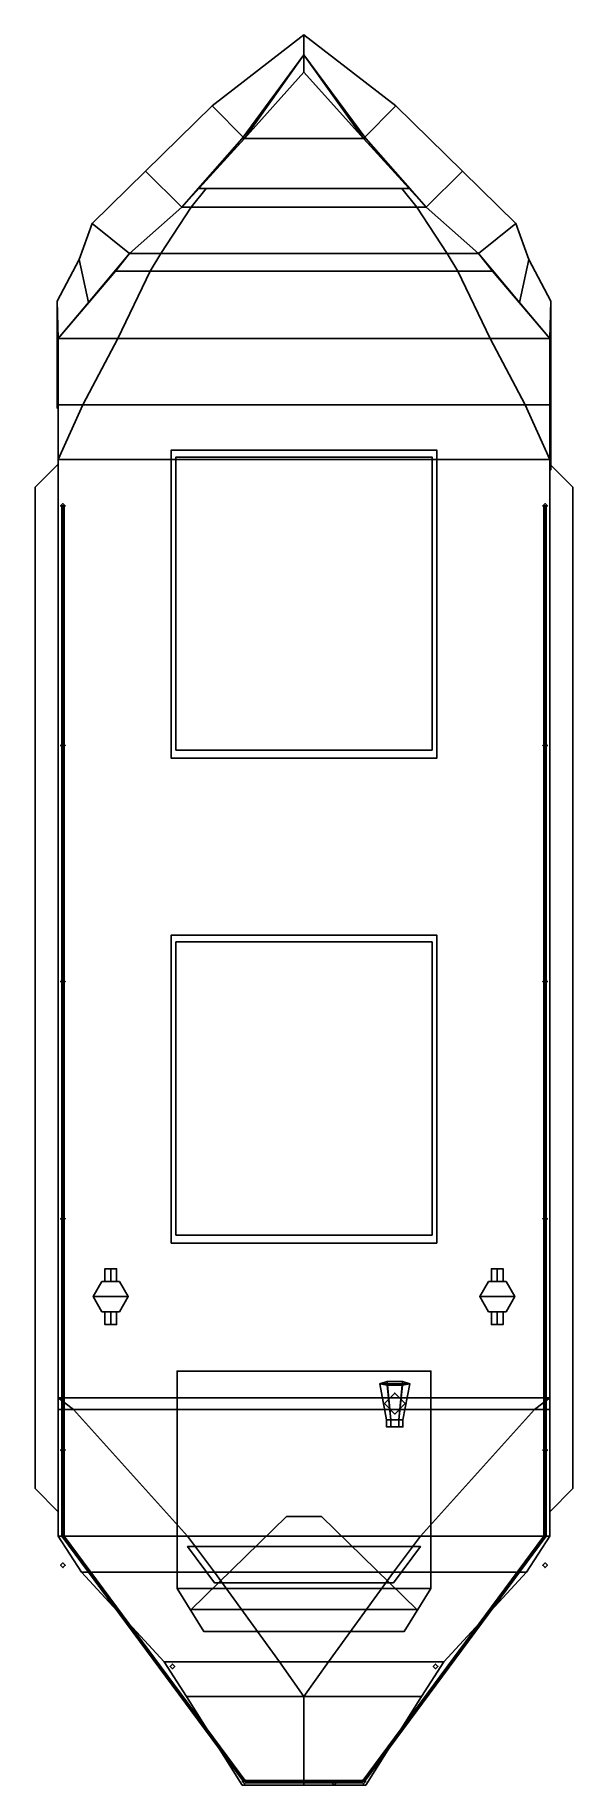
# Model space of a CAD drawing. Extents: x -2.3 to 2.3, y -7.4 to 7.6.
import ezdxf

# ---------------------------------------------------------------- set-up
doc = ezdxf.new("R2010")
doc.units = 0
doc.layers.get('0').update_dxf_attribs({"linetype": 'CONTINUOUS'})
doc.layers.add('ARMOR', color=6, linetype='CONTINUOUS')

msp = doc.modelspace()

# ---------------------------------------------------------------- linework, layer by layer
for points in [[(0, 7.44, 0.69), (0, 7.29, -0.21), (-0.51, 6.72, -0.36), (-0.53, 6.72, 0.69)], [(-0.53, 6.72, 0.69), (0.53, 6.72, 0.69), (0, 7.44, 0.69)], [(0.53, 6.72, 0.69), (0.51, 6.72, -0.36), (0, 7.29, -0.21), (0, 7.44, 0.69)], [(0.51, 6.72, -0.36), (-0.51, 6.72, -0.36), (0, 7.29, -0.21)], [(-0.53, 6.72, 0.69), (-0.51, 6.72, -0.36), (-0.91, 6.29, -0.49), (-0.91, 6.29, 0.69)], [(-0.51, 6.72, -0.36), (0.51, 6.72, -0.36), (0.91, 6.29, -0.49), (-0.91, 6.29, -0.49)], [(-0.91, 6.29, 0.69), (0.91, 6.29, 0.69), (0.53, 6.72, 0.69), (-0.53, 6.72, 0.69)], [(0.91, 6.29, 0.69), (0.91, 6.29, -0.49), (0.51, 6.72, -0.36), (0.53, 6.72, 0.69)], [(0.91, 6.29, 0.69), (-0.91, 6.29, 0.69), (-1.05, 6.13, 0.69), (1.05, 6.13, 0.69)], [(-0.91, 6.29, 0.69), (-0.91, 6.29, -0.49), (-1.05, 6.13, -0.46), (-1.05, 6.13, 0.69)], [(-0.97, 6.13, -0.53), (-1.05, 6.13, -0.46), (-0.91, 6.29, -0.49), (-0.84, 6.29, -0.49)], [(0.97, 6.13, -0.53), (-0.97, 6.13, -0.53), (-0.84, 6.29, -0.49), (0.84, 6.29, -0.49)], [(0.84, 6.29, -0.49), (0.91, 6.29, -0.49), (1.05, 6.13, -0.46), (0.97, 6.13, -0.53)], [(1.05, 6.13, 0.69), (1.05, 6.13, -0.46), (0.91, 6.29, -0.49), (0.91, 6.29, 0.69)], [(-1.05, 6.13, 0.69), (-1.05, 6.13, -0.46), (-1.5, 5.73, -0.42), (-1.5, 5.73, 0.69)], [(-1.23, 5.73, -0.68), (-1.5, 5.73, -0.42), (-1.05, 6.13, -0.46), (-0.97, 6.13, -0.53)], [(-1.5, 5.73, 0.69), (1.5, 5.73, 0.69), (1.05, 6.13, 0.69), (-1.05, 6.13, 0.69)], [(-0.97, 6.13, -0.53), (0.97, 6.13, -0.53), (1.23, 5.73, -0.68), (-1.23, 5.73, -0.68)], [(0.97, 6.13, -0.53), (1.05, 6.13, -0.46), (1.5, 5.73, -0.42), (1.23, 5.73, -0.68)], [(1.5, 5.73, 0.69), (1.5, 5.73, -0.42), (1.05, 6.13, -0.46), (1.05, 6.13, 0.69)], [(-1.5, 5.73, 0.69), (-1.5, 5.73, -0.42), (-1.62, 5.58, -0.41), (-1.62, 5.58, 0.69)], [(-1.32, 5.58, -0.73), (-1.62, 5.58, -0.41), (-1.5, 5.73, -0.42), (-1.23, 5.73, -0.68)], [(1.5, 5.73, 0.69), (-1.5, 5.73, 0.69), (-1.62, 5.58, 0.69), (1.62, 5.58, 0.69)], [(1.32, 5.58, -0.73), (-1.32, 5.58, -0.73), (-1.23, 5.73, -0.68), (1.23, 5.73, -0.68)], [(1.23, 5.73, -0.68), (1.5, 5.73, -0.42), (1.62, 5.58, -0.41), (1.32, 5.58, -0.73)], [(1.62, 5.58, 0.69), (1.62, 5.58, -0.41), (1.5, 5.73, -0.42), (1.5, 5.73, 0.69)], [(-1.62, 5.58, 0.69), (-1.62, 5.58, -0.41), (-2.11, 5, -0.37), (-2.11, 5, 0.69)], [(-1.6, 5, -0.89), (-2.11, 5, -0.37), (-1.62, 5.58, -0.41), (-1.32, 5.58, -0.73)], [(1.62, 5.58, 0.69), (-1.62, 5.58, 0.69), (-2.11, 5, 0.69), (2.11, 5, 0.69)], [(1.6, 5, -0.89), (-1.6, 5, -0.89), (-1.32, 5.58, -0.73), (1.32, 5.58, -0.73)], [(1.32, 5.58, -0.73), (1.62, 5.58, -0.41), (2.11, 5, -0.37), (1.6, 5, -0.89)], [(2.11, 5, 0.69), (2.11, 5, -0.37), (1.62, 5.58, -0.41), (1.62, 5.58, 0.69)], [(-2.11, 5, 0.69), (-2.11, 5, -0.37), (-2.11, 4.43, -0.78), (-2.11, 4.43, 0.69)], [(-1.9, 4.43, -1.08), (-2.11, 4.43, -0.78), (-2.11, 5, -0.37), (-1.6, 5, -0.89)], [(2.11, 5, 0.69), (-2.11, 5, 0.69), (-2.11, 4.43, 0.69), (2.11, 4.43, 0.69)], [(-1.6, 5, -0.89), (1.6, 5, -0.89), (1.9, 4.43, -1.08), (-1.9, 4.43, -1.08)], [(1.6, 5, -0.89), (2.11, 5, -0.37), (2.11, 4.43, -0.78), (1.9, 4.43, -1.08)], [(2.11, 4.43, 0.69), (2.11, 4.43, -0.78), (2.11, 5, -0.37), (2.11, 5, 0.69)], [(-2.11, 3.96, -1.08), (-2.11, 3.96, -1.08), (-2.11, 4.43, -0.78), (-1.9, 4.43, -1.08)], [(2.11, 3.96, -1.08), (-2.11, 3.96, -1.08), (-1.9, 4.43, -1.08), (1.9, 4.43, -1.08)], [(-2.11, 4.43, 0.69), (-2.11, 4.43, -0.78), (-2.11, 3.96, -1.08), (-2.11, 3.96, 0.69)], [(2.11, 4.43, 0.69), (-2.11, 4.43, 0.69), (-2.11, 3.96, 0.69), (2.11, 3.96, 0.69)], [(1.9, 4.43, -1.08), (2.11, 4.43, -0.78), (2.11, 3.96, -1.08)], [(2.11, 3.96, 0.69), (2.11, 3.96, -1.08), (2.11, 4.43, -0.78), (2.11, 4.43, 0.69)], [(-2.11, -5.09, 0.47), (-2.11, 3.92, 0.47), (-2.31, 3.72, 0.47), (-2.31, -4.89, 0.47)], [(-2.31, -4.89, 0.26), (-2.31, 3.72, 0.26), (-2.11, 3.92, 0.26), (-2.11, -5.09, 0.26)], [(-2.11, 3.92, 0.47), (-2.11, 3.92, 0.26), (-2.31, 3.72, 0.26), (-2.31, 3.72, 0.47)], [(-2.11, 3.96, 0.69), (-2.11, 3.96, -1.08), (-2.11, -4.11, -1.08), (-2.11, -4.11, 0.69)], [(-2.11, 3.96, -1.08), (2.11, 3.96, -1.08), (2.11, -4.11, -1.08), (-2.11, -4.11, -1.08)], [(-2.11, -5.3, 0.69), (2.11, -5.3, 0.69), (2.11, 3.96, 0.69), (-2.11, 3.96, 0.69)], [(1.14, 1.39, 1.34), (1.14, 4.04, 1.34), (-1.14, 4.04, 1.34), (-1.14, 1.39, 1.34)], [(-1.14, 4.04, 1.34), (-1.14, 4.04, 1.26), (-1.14, 1.39, 1.26), (-1.14, 1.39, 1.34)], [(-1.14, 1.39, 1.26), (-1.14, 4.04, 1.26), (1.14, 4.04, 1.26), (1.14, 1.39, 1.26)], [(1.14, 4.04, 1.34), (1.14, 4.04, 1.26), (-1.14, 4.04, 1.26), (-1.14, 4.04, 1.34)], [(-1.1, 3.98, 1.26), (-1.1, 3.98, 0.69), (-1.1, 1.46, 0.69), (-1.1, 1.46, 1.26)], [(1.1, 3.98, 1.26), (1.1, 3.98, 0.69), (-1.1, 3.98, 0.69), (-1.1, 3.98, 1.26)], [(1.1, 1.46, 0.69), (1.1, 3.98, 0.69), (1.1, 3.98, 1.26), (1.1, 1.46, 1.26)], [(1.14, 1.39, 1.26), (1.14, 4.04, 1.26), (1.14, 4.04, 1.34), (1.14, 1.39, 1.34)], [(2.11, -4.11, 0.69), (2.11, -4.11, -1.08), (2.11, 3.96, -1.08), (2.11, 3.96, 0.69)], [(2.31, -4.89, 0.47), (2.31, 3.72, 0.47), (2.11, 3.92, 0.47), (2.11, -5.09, 0.47)], [(2.11, -5.09, 0.26), (2.11, 3.92, 0.26), (2.31, 3.72, 0.26), (2.31, -4.89, 0.26)], [(2.11, 3.92, 0.26), (2.11, 3.92, 0.47), (2.31, 3.72, 0.47), (2.31, 3.72, 0.26)], [(-2.31, 3.72, 0.47), (-2.31, 3.72, 0.26), (-2.31, -4.89, 0.26), (-2.31, -4.89, 0.47)], [(2.31, 3.72, 0.26), (2.31, 3.72, 0.47), (2.31, -4.89, 0.47), (2.31, -4.89, 0.26)], [(-2.07, 3.58, 0.69), (-2.09, 3.56, 0.69), (-2.09, 3.56, 1.68), (-2.07, 3.58, 1.68)], [(-2.05, 3.56, 1.68), (-2.07, 3.58, 1.68), (-2.09, 3.56, 1.68), (-2.07, 3.54, 1.68)], [(-2.09, 3.56, 0.69), (-2.07, 3.54, 0.69), (-2.07, 3.54, 1.68), (-2.09, 3.56, 1.68)], [(-2.07, -5.3, 1.63), (-2.08, -5.3, 1.64), (-2.08, 3.56, 1.64), (-2.07, 3.56, 1.63)], [(-2.08, -5.3, 1.64), (-2.07, -5.3, 1.65), (-2.07, 3.56, 1.65), (-2.08, 3.56, 1.64)], [(-2.05, 3.56, 0.69), (-2.07, 3.58, 0.69), (-2.07, 3.58, 1.68), (-2.05, 3.56, 1.68)], [(-2.06, -5.3, 1.64), (-2.07, -5.3, 1.63), (-2.07, 3.56, 1.63), (-2.06, 3.56, 1.64)], [(-2.07, -5.3, 1.65), (-2.06, -5.3, 1.64), (-2.06, 3.56, 1.64), (-2.07, 3.56, 1.65)], [(-2.07, 3.54, 0.69), (-2.05, 3.56, 0.69), (-2.05, 3.56, 1.68), (-2.07, 3.54, 1.68)], [(2.07, 3.58, 0.69), (2.05, 3.56, 0.69), (2.05, 3.56, 1.68), (2.07, 3.58, 1.68)], [(2.09, 3.56, 1.68), (2.07, 3.58, 1.68), (2.05, 3.56, 1.68), (2.07, 3.54, 1.68)], [(2.05, 3.56, 0.69), (2.07, 3.54, 0.69), (2.07, 3.54, 1.68), (2.05, 3.56, 1.68)], [(2.06, -5.3, 1.64), (2.07, -5.3, 1.65), (2.07, 3.56, 1.65), (2.06, 3.56, 1.64)], [(2.07, -5.3, 1.63), (2.06, -5.3, 1.64), (2.06, 3.56, 1.64), (2.07, 3.56, 1.63)], [(2.09, 3.56, 0.69), (2.07, 3.58, 0.69), (2.07, 3.58, 1.68), (2.09, 3.56, 1.68)], [(2.07, -5.3, 1.65), (2.08, -5.3, 1.64), (2.08, 3.56, 1.64), (2.07, 3.56, 1.65)], [(2.08, -5.3, 1.64), (2.07, -5.3, 1.63), (2.07, 3.56, 1.63), (2.08, 3.56, 1.64)], [(2.07, 3.54, 0.69), (2.09, 3.56, 0.69), (2.09, 3.56, 1.68), (2.07, 3.54, 1.68)], [(-2.07, 1.52, 0.69), (-2.09, 1.5, 0.69), (-2.09, 1.5, 1.68), (-2.07, 1.52, 1.68)], [(-2.05, 1.5, 1.68), (-2.07, 1.52, 1.68), (-2.09, 1.5, 1.68), (-2.07, 1.48, 1.68)], [(-2.05, 1.5, 0.69), (-2.07, 1.52, 0.69), (-2.07, 1.52, 1.68), (-2.05, 1.5, 1.68)], [(2.07, 1.52, 0.69), (2.05, 1.5, 0.69), (2.05, 1.5, 1.68), (2.07, 1.52, 1.68)], [(2.09, 1.5, 1.68), (2.07, 1.52, 1.68), (2.05, 1.5, 1.68), (2.07, 1.48, 1.68)], [(2.09, 1.5, 0.69), (2.07, 1.52, 0.69), (2.07, 1.52, 1.68), (2.09, 1.5, 1.68)], [(-2.09, 1.5, 0.69), (-2.07, 1.48, 0.69), (-2.07, 1.48, 1.68), (-2.09, 1.5, 1.68)], [(-2.07, 1.48, 0.69), (-2.05, 1.5, 0.69), (-2.05, 1.5, 1.68), (-2.07, 1.48, 1.68)], [(-1.14, 1.39, 1.34), (-1.14, 1.39, 1.26), (1.14, 1.39, 1.26), (1.14, 1.39, 1.34)], [(-1.1, 1.46, 1.26), (-1.1, 1.46, 0.69), (1.1, 1.46, 0.69), (1.1, 1.46, 1.26)], [(2.05, 1.5, 0.69), (2.07, 1.48, 0.69), (2.07, 1.48, 1.68), (2.05, 1.5, 1.68)], [(2.07, 1.48, 0.69), (2.09, 1.5, 0.69), (2.09, 1.5, 1.68), (2.07, 1.48, 1.68)], [(-1.14, -0.13, 1.34), (-1.14, -0.13, 1.26), (-1.14, -2.78, 1.26), (-1.14, -2.78, 1.34)], [(-1.14, -2.78, 1.26), (-1.14, -0.13, 1.26), (1.14, -0.13, 1.26), (1.14, -2.78, 1.26)], [(1.14, -2.78, 1.34), (1.14, -0.13, 1.34), (-1.14, -0.13, 1.34), (-1.14, -2.78, 1.34)], [(1.14, -0.13, 1.34), (1.14, -0.13, 1.26), (-1.14, -0.13, 1.26), (-1.14, -0.13, 1.34)], [(1.14, -2.78, 1.26), (1.14, -0.13, 1.26), (1.14, -0.13, 1.34), (1.14, -2.78, 1.34)], [(1.1, -0.19, 1.26), (1.1, -0.19, 0.69), (-1.1, -0.19, 0.69), (-1.1, -0.19, 1.26)], [(-1.1, -0.19, 1.26), (-1.1, -0.19, 0.69), (-1.1, -2.71, 0.69), (-1.1, -2.71, 1.26)], [(1.1, -2.71, 0.69), (1.1, -0.19, 0.69), (1.1, -0.19, 1.26), (1.1, -2.71, 1.26)], [(-2.07, -0.51, 0.69), (-2.09, -0.53, 0.69), (-2.09, -0.53, 1.68), (-2.07, -0.51, 1.68)], [(-2.05, -0.53, 1.68), (-2.07, -0.51, 1.68), (-2.09, -0.53, 1.68), (-2.07, -0.55, 1.68)], [(-2.09, -0.53, 0.69), (-2.07, -0.55, 0.69), (-2.07, -0.55, 1.68), (-2.09, -0.53, 1.68)], [(-2.05, -0.53, 0.69), (-2.07, -0.51, 0.69), (-2.07, -0.51, 1.68), (-2.05, -0.53, 1.68)], [(-2.07, -0.55, 0.69), (-2.05, -0.53, 0.69), (-2.05, -0.53, 1.68), (-2.07, -0.55, 1.68)], [(2.07, -0.51, 0.69), (2.05, -0.53, 0.69), (2.05, -0.53, 1.68), (2.07, -0.51, 1.68)], [(2.09, -0.53, 1.68), (2.07, -0.51, 1.68), (2.05, -0.53, 1.68), (2.07, -0.55, 1.68)], [(2.05, -0.53, 0.69), (2.07, -0.55, 0.69), (2.07, -0.55, 1.68), (2.05, -0.53, 1.68)], [(2.09, -0.53, 0.69), (2.07, -0.51, 0.69), (2.07, -0.51, 1.68), (2.09, -0.53, 1.68)], [(2.07, -0.55, 0.69), (2.09, -0.53, 0.69), (2.09, -0.53, 1.68), (2.07, -0.55, 1.68)], [(-2.07, -2.55, 0.69), (-2.09, -2.57, 0.69), (-2.09, -2.57, 1.68), (-2.07, -2.55, 1.68)], [(-2.05, -2.57, 1.68), (-2.07, -2.55, 1.68), (-2.09, -2.57, 1.68), (-2.07, -2.59, 1.68)], [(-2.05, -2.57, 0.69), (-2.07, -2.55, 0.69), (-2.07, -2.55, 1.68), (-2.05, -2.57, 1.68)], [(2.07, -2.55, 0.69), (2.05, -2.57, 0.69), (2.05, -2.57, 1.68), (2.07, -2.55, 1.68)], [(2.09, -2.57, 1.68), (2.07, -2.55, 1.68), (2.05, -2.57, 1.68), (2.07, -2.59, 1.68)], [(2.09, -2.57, 0.69), (2.07, -2.55, 0.69), (2.07, -2.55, 1.68), (2.09, -2.57, 1.68)], [(-2.09, -2.57, 0.69), (-2.07, -2.59, 0.69), (-2.07, -2.59, 1.68), (-2.09, -2.57, 1.68)], [(-2.07, -2.59, 0.69), (-2.05, -2.57, 0.69), (-2.05, -2.57, 1.68), (-2.07, -2.59, 1.68)], [(2.05, -2.57, 0.69), (2.07, -2.59, 0.69), (2.07, -2.59, 1.68), (2.05, -2.57, 1.68)], [(2.07, -2.59, 0.69), (2.09, -2.57, 0.69), (2.09, -2.57, 1.68), (2.07, -2.59, 1.68)], [(-1.14, -2.78, 1.34), (-1.14, -2.78, 1.26), (1.14, -2.78, 1.26), (1.14, -2.78, 1.34)], [(-1.1, -2.71, 1.26), (-1.1, -2.71, 0.69), (1.1, -2.71, 0.69), (1.1, -2.71, 1.26)], [(-1.71, -3.11, 1.03), (-1.66, -3.11, 1.08), (-1.66, -3, 1.08), (-1.71, -3, 1.03)], [(-1.66, -3.11, 0.98), (-1.71, -3.11, 1.03), (-1.71, -3, 1.03), (-1.66, -3, 0.98)], [(-1.66, -3, 1.08), (-1.61, -3, 1.03), (-1.66, -3, 0.98), (-1.71, -3, 1.03)], [(-1.66, -3.11, 1.08), (-1.61, -3.11, 1.03), (-1.61, -3, 1.03), (-1.66, -3, 1.08)], [(-1.61, -3.11, 1.03), (-1.66, -3.11, 0.98), (-1.66, -3, 0.98), (-1.61, -3, 1.03)], [(1.66, -3, 1.08), (1.71, -3, 1.03), (1.66, -3, 0.98), (1.61, -3, 1.03)], [(1.66, -3.11, 0.98), (1.61, -3.11, 1.03), (1.61, -3, 1.03), (1.66, -3, 0.98)], [(1.61, -3.11, 1.03), (1.66, -3.11, 1.08), (1.66, -3, 1.08), (1.61, -3, 1.03)], [(1.71, -3.11, 1.03), (1.66, -3.11, 0.98), (1.66, -3, 0.98), (1.71, -3, 1.03)], [(1.66, -3.11, 1.08), (1.71, -3.11, 1.03), (1.71, -3, 1.03), (1.66, -3, 1.08)], [(-1.735, -3.11, 0.69), (-1.81, -3.24, 0.69), (-1.81, -3.24, 1.21), (-1.735, -3.11, 1.21)], [(-1.585, -3.11, 1.21), (-1.735, -3.11, 1.21), (-1.81, -3.24, 1.21), (-1.51, -3.24, 1.21)], [(-1.585, -3.11, 0.69), (-1.735, -3.11, 0.69), (-1.735, -3.11, 1.21), (-1.585, -3.11, 1.21)], [(-1.51, -3.24, 0.69), (-1.585, -3.11, 0.69), (-1.585, -3.11, 1.21), (-1.51, -3.24, 1.21)], [(1.585, -3.11, 0.69), (1.51, -3.24, 0.69), (1.51, -3.24, 1.21), (1.585, -3.11, 1.21)], [(1.735, -3.11, 1.21), (1.585, -3.11, 1.21), (1.51, -3.24, 1.21), (1.81, -3.24, 1.21)], [(1.735, -3.11, 0.69), (1.585, -3.11, 0.69), (1.585, -3.11, 1.21), (1.735, -3.11, 1.21)], [(1.81, -3.24, 0.69), (1.735, -3.11, 0.69), (1.735, -3.11, 1.21), (1.81, -3.24, 1.21)], [(-1.81, -3.24, 0.69), (-1.735, -3.37, 0.69), (-1.735, -3.37, 1.21), (-1.81, -3.24, 1.21)], [(-1.51, -3.24, 1.21), (-1.81, -3.24, 1.21), (-1.735, -3.37, 1.21), (-1.585, -3.37, 1.21)], [(-1.585, -3.37, 0.69), (-1.51, -3.24, 0.69), (-1.51, -3.24, 1.21), (-1.585, -3.37, 1.21)], [(1.51, -3.24, 0.69), (1.585, -3.37, 0.69), (1.585, -3.37, 1.21), (1.51, -3.24, 1.21)], [(1.81, -3.24, 1.21), (1.51, -3.24, 1.21), (1.585, -3.37, 1.21), (1.735, -3.37, 1.21)], [(1.735, -3.37, 0.69), (1.81, -3.24, 0.69), (1.81, -3.24, 1.21), (1.735, -3.37, 1.21)], [(-1.735, -3.37, 0.69), (-1.585, -3.37, 0.69), (-1.585, -3.37, 1.21), (-1.735, -3.37, 1.21)], [(-1.71, -3.37, 1.03), (-1.66, -3.37, 0.98), (-1.66, -3.48, 0.98), (-1.71, -3.48, 1.03)], [(-1.66, -3.37, 1.08), (-1.71, -3.37, 1.03), (-1.71, -3.48, 1.03), (-1.66, -3.48, 1.08)], [(-1.66, -3.37, 0.98), (-1.61, -3.37, 1.03), (-1.61, -3.48, 1.03), (-1.66, -3.48, 0.98)], [(-1.61, -3.37, 1.03), (-1.66, -3.37, 1.08), (-1.66, -3.48, 1.08), (-1.61, -3.48, 1.03)], [(1.585, -3.37, 0.69), (1.735, -3.37, 0.69), (1.735, -3.37, 1.21), (1.585, -3.37, 1.21)], [(1.66, -3.37, 1.08), (1.61, -3.37, 1.03), (1.61, -3.48, 1.03), (1.66, -3.48, 1.08)], [(1.61, -3.37, 1.03), (1.66, -3.37, 0.98), (1.66, -3.48, 0.98), (1.61, -3.48, 1.03)], [(1.71, -3.37, 1.03), (1.66, -3.37, 1.08), (1.66, -3.48, 1.08), (1.71, -3.48, 1.03)], [(1.66, -3.37, 0.98), (1.71, -3.37, 1.03), (1.71, -3.48, 1.03), (1.66, -3.48, 0.98)], [(-1.66, -3.48, 1.08), (-1.71, -3.48, 1.03), (-1.66, -3.48, 0.98), (-1.61, -3.48, 1.03)], [(1.66, -3.48, 1.08), (1.61, -3.48, 1.03), (1.66, -3.48, 0.98), (1.71, -3.48, 1.03)], [(1.09, -3.88, 1.22), (1.09, -3.88, 0.69), (-1.09, -3.88, 0.69), (-1.09, -3.88, 1.22)], [(-1.09, -3.88, 1.22), (-1.09, -3.88, 0.69), (-1.09, -5.75, 0.69), (-1.09, -5.75, 1.22)], [(1.09, -5.75, 1.22), (1.09, -3.88, 1.22), (-1.09, -3.88, 1.22), (-1.09, -5.75, 1.22)], [(1.09, -5.75, 0.69), (1.09, -3.88, 0.69), (1.09, -3.88, 1.22), (1.09, -5.75, 1.22)], [(0.715, -3.97, 1.573), (0.845, -3.97, 1.573), (0.91, -3.99, 1.46), (0.65, -3.99, 1.46)], [(0.71, -4.3, 1.46), (0.745, -4.3, 1.521), (0.715, -3.97, 1.573), (0.65, -3.99, 1.46)], [(0.65, -3.99, 1.46), (0.91, -3.99, 1.46), (0.845, -4, 1.347), (0.715, -4, 1.347)], [(0.745, -4.3, 1.399), (0.71, -4.3, 1.46), (0.65, -3.99, 1.46), (0.715, -4, 1.347)], [(0.745, -4.3, 1.521), (0.815, -4.3, 1.521), (0.845, -3.97, 1.573), (0.715, -3.97, 1.573)], [(0.815, -4.3, 1.399), (0.745, -4.3, 1.399), (0.715, -4, 1.347), (0.845, -4, 1.347)], [(0.815, -4.3, 1.521), (0.85, -4.3, 1.46), (0.91, -3.99, 1.46), (0.845, -3.97, 1.573)], [(0.85, -4.3, 1.46), (0.815, -4.3, 1.399), (0.845, -4, 1.347), (0.91, -3.99, 1.46)], [(-2.11, -4.11, 0.69), (-2.11, -4.11, -1.08), (-2.11, -4.21, -0.94), (-2.11, -4.21, 0.69)], [(-2.11, -4.11, -1.08), (2.11, -4.11, -1.08), (1.98, -4.21, -1.08), (-1.98, -4.21, -1.08)], [(-2.11, -4.11, -1.08), (-2.11, -4.11, -1.08), (-1.98, -4.21, -1.08), (-2.11, -4.21, -0.94)], [(-2.11, -4.21, 0.69), (-2.11, -4.21, -0.94), (-2.11, -5.3, 0.17), (-2.11, -5.3, 0.69)], [(-2.11, -4.21, -0.94), (-1.98, -4.21, -1.08), (-1, -5.3, -1.08), (-2.11, -5.3, 0.17)], [(-1.98, -4.21, -1.08), (1.98, -4.21, -1.08), (1, -5.3, -1.08), (-1, -5.3, -1.08)], [(0.78, -4.07, 1.22), (0.69, -4.16, 1.22), (0.69, -4.16, 1.45), (0.78, -4.07, 1.36)], [(0.69, -4.16, 1.22), (0.78, -4.25, 1.22), (0.78, -4.25, 1.39), (0.69, -4.16, 1.45)], [(0.87, -4.16, 1.22), (0.78, -4.07, 1.22), (0.78, -4.07, 1.36), (0.87, -4.16, 1.45)], [(0.78, -4.25, 1.22), (0.87, -4.16, 1.22), (0.87, -4.16, 1.45), (0.78, -4.25, 1.39)], [(2.11, -5.3, 0.17), (1, -5.3, -1.08), (1.98, -4.21, -1.08), (2.11, -4.21, -0.94)], [(2.11, -4.21, -0.94), (1.98, -4.21, -1.08), (2.11, -4.11, -1.08)], [(2.11, -4.21, 0.69), (2.11, -4.21, -0.94), (2.11, -4.11, -1.08), (2.11, -4.11, 0.69)], [(2.11, -5.3, 0.69), (2.11, -5.3, 0.17), (2.11, -4.21, -0.94), (2.11, -4.21, 0.69)], [(0.745, -4.36, 1.399), (0.71, -4.36, 1.46), (0.71, -4.3, 1.46), (0.745, -4.3, 1.399)], [(0.71, -4.36, 1.46), (0.745, -4.36, 1.521), (0.745, -4.3, 1.521), (0.71, -4.3, 1.46)], [(0.745, -4.36, 1.399), (0.815, -4.36, 1.399), (0.85, -4.36, 1.46), (0.71, -4.36, 1.46)], [(0.71, -4.36, 1.46), (0.85, -4.36, 1.46), (0.815, -4.36, 1.521), (0.745, -4.36, 1.521)], [(0.815, -4.36, 1.399), (0.745, -4.36, 1.399), (0.745, -4.3, 1.399), (0.815, -4.3, 1.399)], [(0.745, -4.36, 1.521), (0.815, -4.36, 1.521), (0.815, -4.3, 1.521), (0.745, -4.3, 1.521)], [(0.85, -4.36, 1.46), (0.815, -4.36, 1.399), (0.815, -4.3, 1.399), (0.85, -4.3, 1.46)], [(0.815, -4.36, 1.521), (0.85, -4.36, 1.46), (0.85, -4.3, 1.46), (0.815, -4.3, 1.521)], [(-2.07, -4.54, 0.69), (-2.09, -4.56, 0.69), (-2.09, -4.56, 1.65), (-2.07, -4.54, 1.65)], [(-2.05, -4.56, 1.65), (-2.07, -4.54, 1.65), (-2.09, -4.56, 1.65), (-2.07, -4.58, 1.65)], [(-2.09, -4.56, 0.69), (-2.07, -4.58, 0.69), (-2.07, -4.58, 1.65), (-2.09, -4.56, 1.65)], [(-2.05, -4.56, 0.69), (-2.07, -4.54, 0.69), (-2.07, -4.54, 1.65), (-2.05, -4.56, 1.65)], [(-2.07, -4.58, 0.69), (-2.05, -4.56, 0.69), (-2.05, -4.56, 1.65), (-2.07, -4.58, 1.65)], [(2.07, -4.54, 0.69), (2.05, -4.56, 0.69), (2.05, -4.56, 1.65), (2.07, -4.54, 1.65)], [(2.09, -4.56, 1.65), (2.07, -4.54, 1.65), (2.05, -4.56, 1.65), (2.07, -4.58, 1.65)], [(2.05, -4.56, 0.69), (2.07, -4.58, 0.69), (2.07, -4.58, 1.65), (2.05, -4.56, 1.65)], [(2.09, -4.56, 0.69), (2.07, -4.54, 0.69), (2.07, -4.54, 1.65), (2.09, -4.56, 1.65)], [(2.07, -4.58, 0.69), (2.09, -4.56, 0.69), (2.09, -4.56, 1.65), (2.07, -4.58, 1.65)], [(-2.31, -4.89, 0.47), (-2.31, -4.89, 0.26), (-2.11, -5.09, 0.26), (-2.11, -5.09, 0.47)], [(2.31, -4.89, 0.26), (2.31, -4.89, 0.47), (2.11, -5.09, 0.47), (2.11, -5.09, 0.26)], [(-0.15, -5.13, 2.21), (-0.15, -5.13, 1.22), (-0.97, -5.93, 1.22), (-0.97, -5.93, 2.21)], [(0.97, -5.93, 2.21), (0.15, -5.13, 2.21), (-0.15, -5.13, 2.21), (-0.97, -5.93, 2.21)], [(0.15, -5.13, 2.21), (0.15, -5.13, 1.22), (-0.15, -5.13, 1.22), (-0.15, -5.13, 2.21)], [(0.97, -5.93, 1.22), (0.15, -5.13, 1.22), (0.15, -5.13, 2.21), (0.97, -5.93, 2.21)], [(-2.11, -5.3, 0.69), (-2.11, -5.3, 0.17), (-1.91, -5.61, 0.69)], [(-2.11, -5.3, 0.17), (-1, -5.3, -1.08), (-0.77, -5.61, -1.08), (-1.91, -5.61, 0.69)], [(-1.91, -5.61, 0.69), (1.91, -5.61, 0.69), (2.11, -5.3, 0.69), (-2.11, -5.3, 0.69)], [(-0.52, -7.41, 1.64), (-0.51, -7.41, 1.65), (-2.07, -5.3, 1.65), (-2.08, -5.3, 1.64)], [(-0.51, -7.41, 1.63), (-0.52, -7.41, 1.64), (-2.08, -5.3, 1.64), (-2.07, -5.3, 1.63)], [(-0.51, -7.41, 1.65), (-0.5, -7.41, 1.64), (-2.06, -5.3, 1.64), (-2.07, -5.3, 1.65)], [(-0.5, -7.41, 1.64), (-0.51, -7.41, 1.63), (-2.07, -5.3, 1.63), (-2.06, -5.3, 1.64)], [(0.77, -5.7, -1.08), (-0.77, -5.7, -1.08), (-1, -5.39, -1.08), (1, -5.39, -1.08)], [(0.5, -7.41, 1.64), (0.51, -7.41, 1.65), (2.07, -5.3, 1.65), (2.06, -5.3, 1.64)], [(0.51, -7.41, 1.63), (0.5, -7.41, 1.64), (2.06, -5.3, 1.64), (2.07, -5.3, 1.63)], [(0.51, -7.41, 1.65), (0.52, -7.41, 1.64), (2.08, -5.3, 1.64), (2.07, -5.3, 1.65)], [(0.52, -7.41, 1.64), (0.51, -7.41, 1.63), (2.07, -5.3, 1.63), (2.08, -5.3, 1.64)], [(1.91, -5.61, 0.69), (0.77, -5.61, -1.08), (1, -5.3, -1.08), (2.11, -5.3, 0.17)], [(1.91, -5.61, 0.69), (1.91, -5.61, 0.69), (2.11, -5.3, 0.17), (2.11, -5.3, 0.69)], [(-2.07, -5.53, 0.69), (-2.09, -5.55, 0.69), (-2.09, -5.55, 1.65), (-2.07, -5.53, 1.65)], [(-2.05, -5.55, 1.65), (-2.07, -5.53, 1.65), (-2.09, -5.55, 1.65), (-2.07, -5.57, 1.65)], [(-2.09, -5.55, 0.69), (-2.07, -5.57, 0.69), (-2.07, -5.57, 1.65), (-2.09, -5.55, 1.65)], [(-2.05, -5.55, 0.69), (-2.07, -5.53, 0.69), (-2.07, -5.53, 1.65), (-2.05, -5.55, 1.65)], [(-2.07, -5.57, 0.69), (-2.05, -5.55, 0.69), (-2.05, -5.55, 1.65), (-2.07, -5.57, 1.65)], [(2.07, -5.53, 0.69), (2.05, -5.55, 0.69), (2.05, -5.55, 1.65), (2.07, -5.53, 1.65)], [(2.09, -5.55, 1.65), (2.07, -5.53, 1.65), (2.05, -5.55, 1.65), (2.07, -5.57, 1.65)], [(2.05, -5.55, 0.69), (2.07, -5.57, 0.69), (2.07, -5.57, 1.65), (2.05, -5.55, 1.65)], [(2.09, -5.55, 0.69), (2.07, -5.53, 0.69), (2.07, -5.53, 1.65), (2.09, -5.55, 1.65)], [(2.07, -5.57, 0.69), (2.09, -5.55, 0.69), (2.09, -5.55, 1.65), (2.07, -5.57, 1.65)], [(-1.91, -5.61, 0.69), (-0.77, -5.61, -1.08), (-0.21, -6.38, -1.08), (-1.2, -6.38, 0.69)], [(-1.2, -6.38, 0.69), (1.2, -6.38, 0.69), (1.91, -5.61, 0.69), (-1.91, -5.61, 0.69)], [(0.21, -6.38, -1.08), (-0.21, -6.38, -1.08), (-0.77, -5.61, -1.08), (0.77, -5.61, -1.08)], [(1.2, -6.38, 0.69), (0.21, -6.38, -1.08), (0.77, -5.61, -1.08), (1.91, -5.61, 0.69)], [(-1.09, -5.75, 1.22), (-1.09, -5.75, 0.69), (-0.86, -6.12, 0.69), (-0.86, -6.12, 1.22)], [(0.86, -6.12, 1.22), (1.09, -5.75, 1.22), (-1.09, -5.75, 1.22), (-0.86, -6.12, 1.22)], [(0.86, -6.12, 0.69), (1.09, -5.75, 0.69), (1.09, -5.75, 1.22), (0.86, -6.12, 1.22)], [(-0.97, -5.93, 2.21), (-0.97, -5.93, 1.22), (0.97, -5.93, 1.22), (0.97, -5.93, 2.21)], [(-0.86, -6.12, 1.22), (-0.86, -6.12, 0.69), (0.86, -6.12, 0.69), (0.86, -6.12, 1.22)], [(-1.2, -6.38, 0.69), (-0.21, -6.38, -1.08), (0, -6.68, -1.08), (-1.01, -6.68, 0.69)], [(-1.01, -6.68, 0.69), (1.01, -6.68, 0.69), (1.2, -6.38, 0.69), (-1.2, -6.38, 0.69)], [(-1.13, -6.4, 0.69), (-1.15, -6.42, 0.69), (-1.15, -6.42, 1.65), (-1.13, -6.4, 1.65)], [(-1.11, -6.42, 1.65), (-1.13, -6.4, 1.65), (-1.15, -6.42, 1.65), (-1.13, -6.44, 1.65)], [(-1.15, -6.42, 0.69), (-1.13, -6.44, 0.69), (-1.13, -6.44, 1.65), (-1.15, -6.42, 1.65)], [(-1.11, -6.42, 0.69), (-1.13, -6.4, 0.69), (-1.13, -6.4, 1.65), (-1.11, -6.42, 1.65)], [(-1.13, -6.44, 0.69), (-1.11, -6.42, 0.69), (-1.11, -6.42, 1.65), (-1.13, -6.44, 1.65)], [(0, -6.68, -1.08), (0, -6.68, -1.08), (-0.21, -6.38, -1.08), (0.21, -6.38, -1.08)], [(1.01, -6.68, 0.69), (0, -6.68, -1.08), (0.21, -6.38, -1.08), (1.2, -6.38, 0.69)], [(1.13, -6.4, 0.69), (1.11, -6.42, 0.69), (1.11, -6.42, 1.65), (1.13, -6.4, 1.65)], [(1.15, -6.42, 1.65), (1.13, -6.4, 1.65), (1.11, -6.42, 1.65), (1.13, -6.44, 1.65)], [(1.11, -6.42, 0.69), (1.13, -6.44, 0.69), (1.13, -6.44, 1.65), (1.11, -6.42, 1.65)], [(1.15, -6.42, 0.69), (1.13, -6.4, 0.69), (1.13, -6.4, 1.65), (1.15, -6.42, 1.65)], [(1.13, -6.44, 0.69), (1.15, -6.42, 0.69), (1.15, -6.42, 1.65), (1.13, -6.44, 1.65)], [(-1.01, -6.68, 0.69), (0, -6.68, -1.08), (0, -7.44, -0.25), (-0.53, -7.44, 0.69)], [(-0.53, -7.44, 0.69), (0.53, -7.44, 0.69), (1.01, -6.68, 0.69), (-1.01, -6.68, 0.69)], [(0.53, -7.44, 0.69), (0, -7.44, -0.25), (0, -6.68, -1.08), (1.01, -6.68, 0.69)], [(-0.51, -7.39, 0.69), (-0.53, -7.41, 0.69), (-0.53, -7.41, 1.65), (-0.51, -7.39, 1.65)], [(-0.49, -7.41, 1.65), (-0.51, -7.39, 1.65), (-0.53, -7.41, 1.65), (-0.51, -7.43, 1.65)], [(-0.53, -7.41, 0.69), (-0.51, -7.43, 0.69), (-0.51, -7.43, 1.65), (-0.53, -7.41, 1.65)], [(0, -7.44, -0.25), (0, -7.44, -0.25), (0.53, -7.44, 0.69), (-0.53, -7.44, 0.69)], [(-0.49, -7.41, 0.69), (-0.51, -7.39, 0.69), (-0.51, -7.39, 1.65), (-0.49, -7.41, 1.65)], [(-0.51, -7.43, 0.69), (-0.49, -7.41, 0.69), (-0.49, -7.41, 1.65), (-0.51, -7.43, 1.65)], [(0.49, -7.41, 1.65), (0.5, -7.4, 1.64), (-0.5, -7.4, 1.64), (-0.49, -7.41, 1.65)], [(0.5, -7.4, 1.64), (0.49, -7.41, 1.63), (-0.49, -7.41, 1.63), (-0.5, -7.4, 1.64)], [(0.5, -7.42, 1.64), (0.49, -7.41, 1.65), (-0.49, -7.41, 1.65), (-0.5, -7.42, 1.64)], [(0.49, -7.41, 1.63), (0.5, -7.42, 1.64), (-0.5, -7.42, 1.64), (-0.49, -7.41, 1.63)], [(0.26, -7.4, 0.69), (0.24, -7.42, 0.69), (0.24, -7.42, 2.21), (0.26, -7.4, 2.21)], [(0.28, -7.42, 2.21), (0.26, -7.4, 2.21), (0.24, -7.42, 2.21), (0.26, -7.44, 2.21)], [(0.24, -7.42, 0.69), (0.26, -7.44, 0.69), (0.26, -7.44, 2.21), (0.24, -7.42, 2.21)], [(0.28, -7.42, 0.69), (0.26, -7.4, 0.69), (0.26, -7.4, 2.21), (0.28, -7.42, 2.21)], [(0.26, -7.44, 0.69), (0.28, -7.42, 0.69), (0.28, -7.42, 2.21), (0.26, -7.44, 2.21)], [(0.51, -7.39, 0.69), (0.49, -7.41, 0.69), (0.49, -7.41, 1.65), (0.51, -7.39, 1.65)], [(0.53, -7.41, 1.65), (0.51, -7.39, 1.65), (0.49, -7.41, 1.65), (0.51, -7.43, 1.65)], [(0.49, -7.41, 0.69), (0.51, -7.43, 0.69), (0.51, -7.43, 1.65), (0.49, -7.41, 1.65)], [(0.53, -7.41, 0.69), (0.51, -7.39, 0.69), (0.51, -7.39, 1.65), (0.53, -7.41, 1.65)], [(0.51, -7.43, 0.69), (0.53, -7.41, 0.69), (0.53, -7.41, 1.65), (0.51, -7.43, 1.65)]]:
    msp.add_3dface(points)
at = {"layer": 'ARMOR'}
for points in [[(0, 7.61, 1.63), (-0.79, 7, 1.57), (-0.51, 6.72, -0.22), (0, 7.44, 0.69)], [(0, 7.44, 0.69), (-0.51, 6.72, -0.22), (-0.79, 7, 1.57), (0, 7.61, 1.63)], [(0, 7.61, 1.63), (0.79, 7, 1.57), (0.51, 6.72, -0.22), (0, 7.44, 0.69)], [(0, 7.44, 0.69), (0.51, 6.72, -0.22), (0.79, 7, 1.57), (0, 7.61, 1.63)], [(-0.79, 7, 1.57), (-1.36, 6.44, 1.51), (-1.05, 6.13, -0.24), (-0.51, 6.72, -0.22)], [(-0.51, 6.72, -0.22), (-1.05, 6.13, -0.24), (-1.36, 6.44, 1.51), (-0.79, 7, 1.57)], [(0.51, 6.72, -0.22), (1.05, 6.13, -0.24), (1.36, 6.44, 1.51), (0.79, 7, 1.57)], [(0.79, 7, 1.57), (1.36, 6.44, 1.51), (1.05, 6.13, -0.24), (0.51, 6.72, -0.22)], [(-1.05, 6.13, -0.24), (-1.5, 5.73, -0.23), (-1.82, 5.99, 1.45), (-1.36, 6.44, 1.51)], [(-1.36, 6.44, 1.51), (-1.82, 5.99, 1.45), (-1.5, 5.73, -0.23), (-1.05, 6.13, -0.24)], [(1.36, 6.44, 1.51), (1.82, 5.99, 1.45), (1.5, 5.73, -0.23), (1.05, 6.13, -0.24)], [(1.05, 6.13, -0.24), (1.5, 5.73, -0.23), (1.82, 5.99, 1.45), (1.36, 6.44, 1.51)], [(-1.82, 5.99, 1.45), (-1.93, 5.68, 1.44), (-1.85, 5.31, -0.16), (-1.5, 5.73, -0.23)], [(-1.5, 5.73, -0.23), (-1.85, 5.31, -0.16), (-1.93, 5.68, 1.44), (-1.82, 5.99, 1.45)], [(1.82, 5.99, 1.45), (1.93, 5.68, 1.44), (1.85, 5.31, -0.16), (1.5, 5.73, -0.23)], [(1.5, 5.73, -0.23), (1.85, 5.31, -0.16), (1.93, 5.68, 1.44), (1.82, 5.99, 1.45)], [(-1.85, 5.31, -0.16), (-2.11, 5, -0.27), (-2.12, 5.32, 1.39), (-1.93, 5.68, 1.44)], [(-1.93, 5.68, 1.44), (-2.12, 5.32, 1.39), (-2.11, 5, -0.27), (-1.85, 5.31, -0.16)], [(1.93, 5.68, 1.44), (2.12, 5.32, 1.39), (2.11, 5, -0.27), (1.85, 5.31, -0.16)], [(1.85, 5.31, -0.16), (2.11, 5, -0.27), (2.12, 5.32, 1.39), (1.93, 5.68, 1.44)], [(-2.11, 5, -0.27), (-2.11, 4.4, -0.27), (-2.12, 4.4, 1.01), (-2.12, 5.32, 1.39)], [(-2.12, 5.32, 1.39), (-2.12, 4.4, 1.01), (-2.11, 4.4, -0.27), (-2.11, 5, -0.27)], [(2.12, 5.32, 1.39), (2.12, 4.4, 1.01), (2.11, 4.4, -0.27), (2.11, 5, -0.27)], [(2.11, 5, -0.27), (2.11, 4.4, -0.27), (2.12, 4.4, 1.01), (2.12, 5.32, 1.39)], [(2.12, 4.4, 1.01), (2.12, 3.87, 0.8), (2.11, 3.87, -0.27), (2.11, 4.4, -0.27)], [(2.11, 4.4, -0.27), (2.11, 3.87, -0.27), (2.12, 3.87, 0.8), (2.12, 4.4, 1.01)]]:
    msp.add_3dface(points, dxfattribs=at)

doc.saveas('drawing.dxf')
